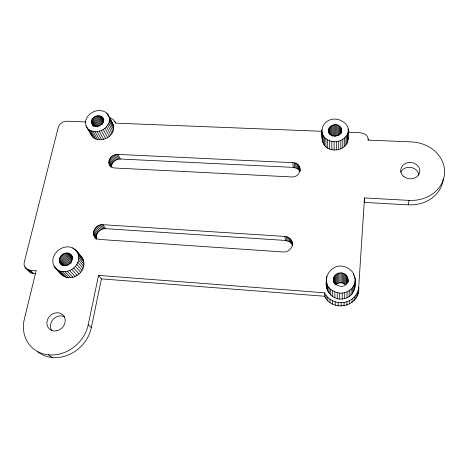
<?xml version="1.0" encoding="UTF-8"?>
<svg xmlns="http://www.w3.org/2000/svg" width="468" height="468" viewBox="0 0 468 468"><rect width="100%" height="100%" fill="white"/><g stroke="black" fill="none" stroke-linecap="round" stroke-linejoin="round"><path stroke-width="0.7" d="M339.633 134.79L339.639 126.22C334.462 121.177 324.102 129.092 330.426 134.503C335.603 139.61 346.033 131.619 339.639 126.22M339.704 298.993L339.709 293.114C311.53 287.808 333.778 252.322 352.416 271.82C358.201 280.332 355.932 295.911 344.641 298.572C333.959 301.573 324.271 291.546 326.348 280.882M339.967 272.938L337.557 273.558L335.533 274.909L335.655 284.708L337.615 283.403L339.943 282.807L339.967 272.938C345.027 272.277 349.146 277.354 347.899 282.216M340.376 134.076L340.394 126.939M340.821 148.806L340.85 140.429C362.074 128.671 333.122 108.295 323.025 126.038C320.954 131.637 321.352 138.411 323.435 143.951C325.231 147.046 328.477 149.046 331.929 149.754C336.334 150.591 341.113 149.444 344.495 146.449C349.66 142.126 347.905 134.749 348.227 128.905M340.967 133.468L340.991 127.764M341.383 132.941L341.406 128.671M341.617 131.76L341.628 129.63M341.64 132.029L341.646 130.613M345.747 274.821L345.53 284.649L343.512 283.362L341.16 282.795L341.225 272.926M341.102 306.043L341.125 302.667C349.777 302.773 358.236 295.969 358.734 287.089C360.822 306.347 332.666 313.162 324.611 296.262L324.423 292.792L98.549 275.389L88.236 324.687A34.866 30.332 -43.8 0 1 48.812 354.861A34.866 30.332 -43.8 0 1 24.365 318.977L36.188 270.586C30.765 271.37 22.365 269.112 24.324 261.963L58.266 127.349C59.29 123.616 63.157 121.101 66.953 121.212L85.896 121.961M342.775 147.765L342.845 139.365M342.19 298.988L342.254 293.097C348.777 292.635 354.814 287.358 355.224 280.677M342.36 282.988L342.471 273.119M344.495 146.449L344.6 138.031M343.512 283.362L343.658 273.505M345.922 144.904L346.057 136.463M344.027 305.791L344.091 302.416M347.022 143.179L347.174 134.708M344.583 283.924L344.764 274.078M344.641 298.572L344.758 292.675M347.753 141.324L347.923 132.824M346.367 284.111L346.577 275.71M347.04 283.696L347.233 276.717M346.964 297.759L347.133 291.845M346.87 305.089L346.964 301.702M347.548 282.684L347.689 277.816M347.73 282.678L347.964 280.139M347.829 282.432L347.935 278.969M349.099 296.583L349.309 290.646M349.537 303.96L349.672 300.561M350.971 295.08L351.228 289.107M351.971 302.433L352.135 299.017M352.527 293.284L352.819 287.282M353.662 275.219L353.732 273.833M353.72 291.266L354.036 285.223M354.551 278.091L354.656 276.021M354.516 289.084L354.849 283M354.972 281.754L355.159 278.325M354.089 300.555L354.282 297.11M355.844 298.368L356.054 294.904M358.488 290.64L364.508 197.946L409.102 200.38A34.123 29.262 4.2 0 0 444.588 172.78A34.123 29.262 4.2 0 0 411.384 141.898L368.252 140.119C368.176 130.748 355.37 132.801 349.637 132.409L348.163 130.408M357.183 295.94L357.412 292.447M368.111 140.324L368.205 138.902M364.508 197.946L364.203 202.392L408.26 204.844A33.708 28.993 4.4 0 0 443.225 178.946M358.073 293.342L358.312 289.821M299.421 166.544L299.889 171.218L297.233 168.503L293.342 167.369L120.323 159.015C116.052 158.798 111.612 162.109 111.419 166.538L108.845 162.004C109.056 157.529 113.548 154.194 117.86 154.405L292.804 162.665C303.627 162.893 301.298 178.092 291.26 176.922L114.964 168.012C111.77 167.971 108.687 165.333 108.845 162.004M113.508 129.73C114.566 123.575 109.746 118.164 106.85 113.25C104.428 111.027 101 110.255 97.789 110.606C91.757 111.314 85.855 116.082 85.439 122.405C85.474 128.092 90.88 131.806 92.617 136.954C94.483 138.709 96.993 139.604 99.526 139.745C105.68 139.973 112.033 135.86 113.508 129.73L109.266 121.493L109.36 117.842L108.014 114.602M93.869 235.293L96.724 239.166C94.834 233.778 100.257 228.208 105.645 228.671L285.462 240.447L289.505 241.745L292.26 244.746C292.828 240.289 289.084 236.597 284.807 236.434L102.907 224.687C95.408 223.844 89.932 234.146 96.449 239.16M83.667 266.298C84.398 262.928 83.614 259.225 81.262 256.639C77.957 252.504 74.529 247.04 68.58 246.888C61.6 246.449 54.779 251.497 53.124 258.283C52.322 261.7 53.048 265.485 55.394 268.146C59.149 271.873 62.519 277.401 68.422 277.653C75.348 278.138 82.14 273.066 83.667 266.298L78.466 260.149C79.221 256.727 78.431 252.96 76.044 250.333M91.441 121.715C91.43 115.327 103.095 113.127 103.469 120.334C103.527 126.769 91.763 128.969 91.441 121.715L93.84 126.044M62.045 265.274C53.141 258.962 67.755 246.946 72.452 256.675M347.771 281.297C344.664 292.003 327.407 283.491 335.533 274.909M326.617 286.972L326.892 282.982M408.26 204.844L409.102 200.38M37.212 351.486A34.439 30.04 -44 0 0 69.188 354.609A34.439 30.04 -44 0 0 91.313 327.67L101.421 278.887L98.549 275.389M55.394 268.146C62.7 275.915 76.571 269.919 78.466 260.149M87.984 128.852C94.91 135.053 107.225 130.233 109.266 121.493M321.896 131.795C323.037 140.295 333.719 143.799 340.85 140.429M339.943 282.807L341.16 282.795M339.709 293.114L342.254 293.097M321.879 131.309L115.842 123.148L113.35 119.632L109.524 117.263M324.423 292.792C327.506 298.953 334.304 302.732 341.125 302.667M24.886 266.953C28.033 269.837 30.712 274.429 35.708 273.768M101.421 278.887L324.611 296.262M48.555 354.832L52.153 357.476M79.759 255.3L81.262 256.639M60.583 263.671C65.766 269.281 75.968 260.694 70.908 254.767M27.559 269.451L31.21 272.955M25.588 267.959L30.151 272.312M28.759 269.896L32.397 273.394M30.057 270.112L33.684 273.61M88.236 324.687L91.313 327.67M56.915 269.539L62.554 275.512M58.705 270.615L64.315 276.57M54.194 266.491L61.056 274.143M60.717 271.346L66.292 277.296M62.887 271.709L68.422 277.653M65.146 271.686L70.639 277.635M59.98 262.846L61.934 264.982M67.427 271.282L72.873 277.237M59.553 261.91L62.975 265.66M59.313 260.892L63.712 265.73M69.656 270.51L75.055 276.483M59.272 259.828L64.648 265.754M59.43 258.745L65.772 265.771M59.775 257.675L67.082 265.806M71.762 269.392L77.121 275.383M60.302 256.657L68.076 265.35M60.992 255.715L68.749 264.432M73.687 267.965L79.004 273.979M61.829 254.879L70.042 264.163M62.782 254.177L70.966 263.478M63.823 253.627L71.499 262.396M75.366 266.269L80.642 272.317M64.929 253.241L71.61 260.928M66.052 253.042L72.236 260.179M76.746 264.361L81.994 270.44M67.17 253.03L72.382 259.067M111.109 121.592L113.092 124.453M69.246 253.557L72.072 256.85M68.246 253.2L72.493 258.143M70.147 254.083L72.487 256.821M77.793 262.302L83.011 268.416M78.753 257.973L83.942 264.163M86.018 125.915L92.617 136.954M72.727 247.929L73.605 248.988M78.642 255.844L83.831 262.062M74.517 248.976L75.828 250.555M77.138 252.141L78.01 253.194M78.144 253.82L83.333 260.073M77.267 251.965L82.467 258.248M94.407 236.399L97.215 238.826L99.766 239.452L283.122 251.965C288.914 252.697 294.571 246.273 291.681 240.768M93.553 234.082L96.408 237.972M93.477 232.818L96.332 236.714M93.635 231.531L96.49 235.439M94.033 230.262L96.876 234.181M94.647 229.045L97.484 232.976M95.466 227.922L98.286 231.865M96.461 226.921L99.269 230.882M97.601 226.085L100.398 230.045M98.853 225.424L101.638 229.39M100.181 224.962L102.948 228.94M101.55 224.716L104.3 228.694M102.907 224.687L105.645 228.671M109.249 164.268L110.852 167.094M109.781 165.28L110.419 166.409M89.423 129.987L94.033 138.078M91.108 130.847L95.694 138.932M108.933 163.162L111.185 167.123M108.991 160.816L111.559 165.362M109.36 159.646L111.922 164.198M92.986 131.414L97.543 139.493M95.01 131.666L99.526 139.745M109.939 158.523L112.495 163.086M91.5 122.616L93.559 126.319M91.734 123.47L93.109 125.933M110.717 157.482L113.262 162.051M91.564 120.797L94.647 126.366M97.104 131.59L101.585 139.675M91.868 119.884L95.63 126.705M111.665 156.552L114.198 161.132M112.759 155.762L115.28 160.349M99.216 131.186L103.656 139.283M92.336 119.007L96.431 126.459M92.962 118.193L97.724 126.898M93.723 117.462L98.473 126.184M113.958 155.136L116.468 159.734M101.269 130.478L105.674 138.587M115.239 154.692L117.725 159.296M94.6 116.842L99.666 126.196M116.55 154.452L119.024 159.056M95.56 116.351L100.269 125.091M96.578 116L101.263 124.745M103.206 129.478L107.576 137.604M97.619 115.801L102.287 124.546M117.86 154.405L120.323 159.015M98.654 115.76L102.644 123.259M104.967 128.22L109.301 136.363M99.661 115.877L103.299 122.756M100.597 116.152L103.563 121.779M102.159 117.135L103.797 120.253M101.439 116.573L103.738 120.949M106.493 126.746L110.799 134.907M102.738 117.807L103.808 119.831M91.488 135.597L90.365 132.93M107.745 125.096L112.022 133.286M108.681 123.324L112.934 131.543M106.85 113.25L107.833 115.175M109.494 119.644L113.73 127.91M109.36 117.842L113.589 126.132M114.789 121.27L115.701 123.096M284.807 236.434L285.462 240.447M286.252 236.644L286.89 240.657M287.627 237.083L288.253 241.096M288.896 237.738L289.505 241.745M290.014 238.586L290.61 242.588M290.956 239.61L291.541 243.594M292.178 242.032L292.652 245.337M292.804 162.665L293.342 167.369M294.191 162.835L294.717 167.544M295.519 163.221L296.022 167.924M296.735 163.8L297.233 168.503M297.818 164.566L298.297 169.258M298.719 165.491L299.192 170.171M299.9 167.696L300.228 171.031M325.886 295.203L326.056 298.648M326.81 283.187L327.073 289.236M326.319 278.542L326.442 281.268M326.5 282.631L326.594 284.673M327.758 297.367L327.898 300.789M326.728 276.243L326.816 278.302M327.694 285.392L327.939 291.4M322.317 133.713L322.645 142.155M321.879 129.835L322.218 138.335M323.119 135.533L323.435 143.951M328.981 287.422L329.203 293.401M329.981 299.222L330.098 302.62M324.289 137.2L324.581 145.595M330.63 289.224L330.812 295.168M325.792 138.663L326.056 147.04M354.826 284.491L354.884 286.802M327.577 139.873L327.805 148.239M348.052 137.463L348.104 139.4M332.496 300.713L332.584 304.101M332.59 290.733L332.73 296.654M328.635 129.121L328.723 132.672M328.448 130.092L328.518 132.924M329.577 127.325L329.735 134.439M329.595 140.798L329.788 149.152M329.016 128.191L329.15 133.871M330.309 126.553L330.478 135.1M333.713 277.922L333.789 282.087M333.508 279.074L333.567 282.315M331.783 141.406L331.929 149.754M334.123 276.822L334.234 283.087M331.18 125.892L331.35 135.17M334.737 275.804L334.866 284.187M332.163 125.371L332.339 136.083M334.801 291.909L334.901 297.812M333.239 124.997L333.386 135.72M335.246 301.807L335.299 305.183M334.076 141.675L334.175 150.023M334.368 124.786L334.491 136.229M336.48 274.149L336.574 283.977M337.2 292.711L337.247 298.602M335.515 124.745L335.615 136.194M337.557 273.558L337.615 283.403M336.65 124.874L336.714 135.609M336.398 141.599L336.457 149.953M338.148 302.463L338.165 305.838M338.733 273.154L338.75 283.011M337.738 125.172L337.773 135.182M338.744 125.623L338.756 135.626M338.68 141.178L338.692 149.544M400.702 172.183A9.436 8.114 4.3 0 1 410.974 167.439A9.436 8.114 4.3 0 1 418.848 175.131M51.796 330.613A9.641 8.406 -44 0 1 53.276 319.194A9.641 8.406 -44 0 1 64.719 316.836M403.34 176.167A9.553 8.19 4.1 0 0 419.427 173.201A9.553 8.19 4.1 0 0 408.084 162.659A9.553 8.19 4.1 0 0 403.34 176.167M56.429 330.829A9.764 8.488 -43.7 0 0 63.812 315.959A9.764 8.488 -43.7 0 0 47.935 318.778A9.764 8.488 -43.7 0 0 56.429 330.829"/></g></svg>
